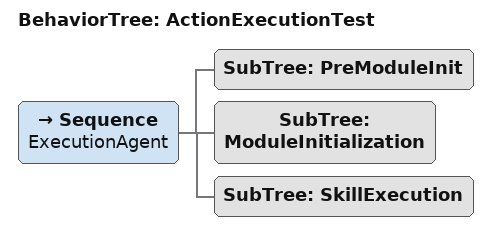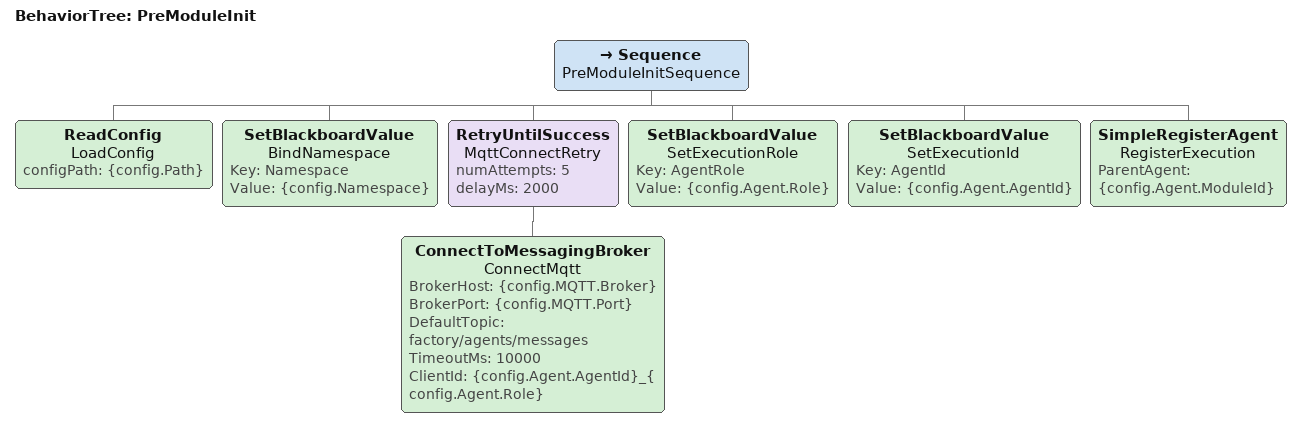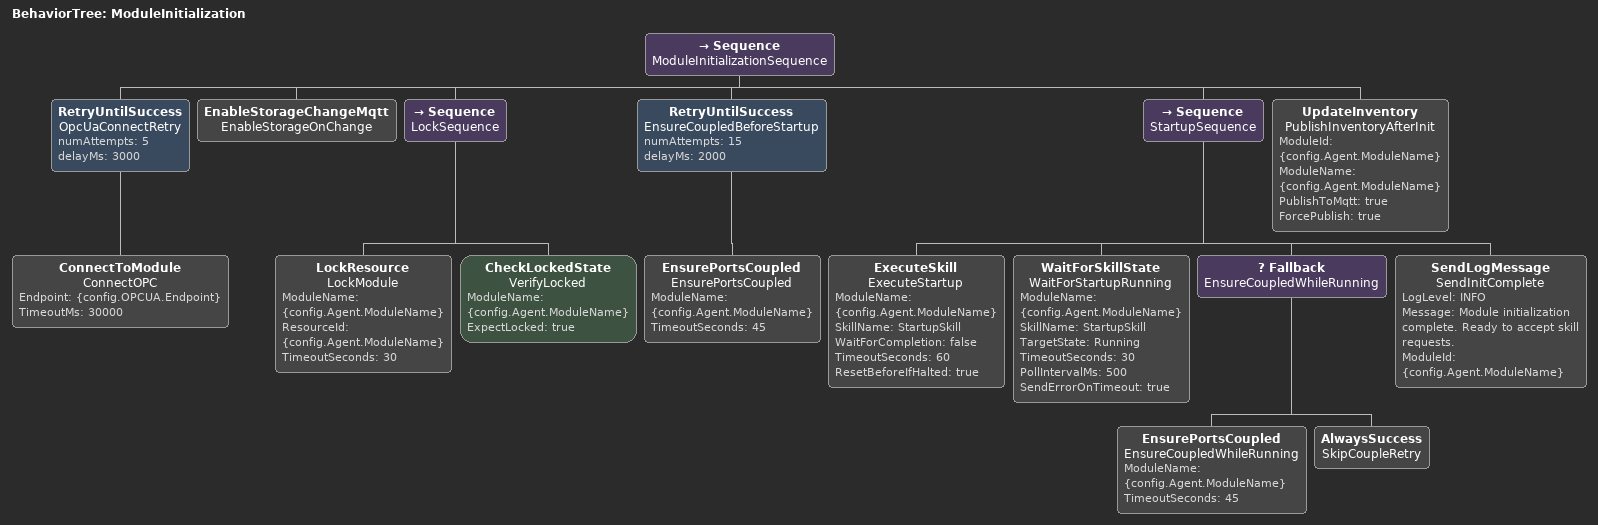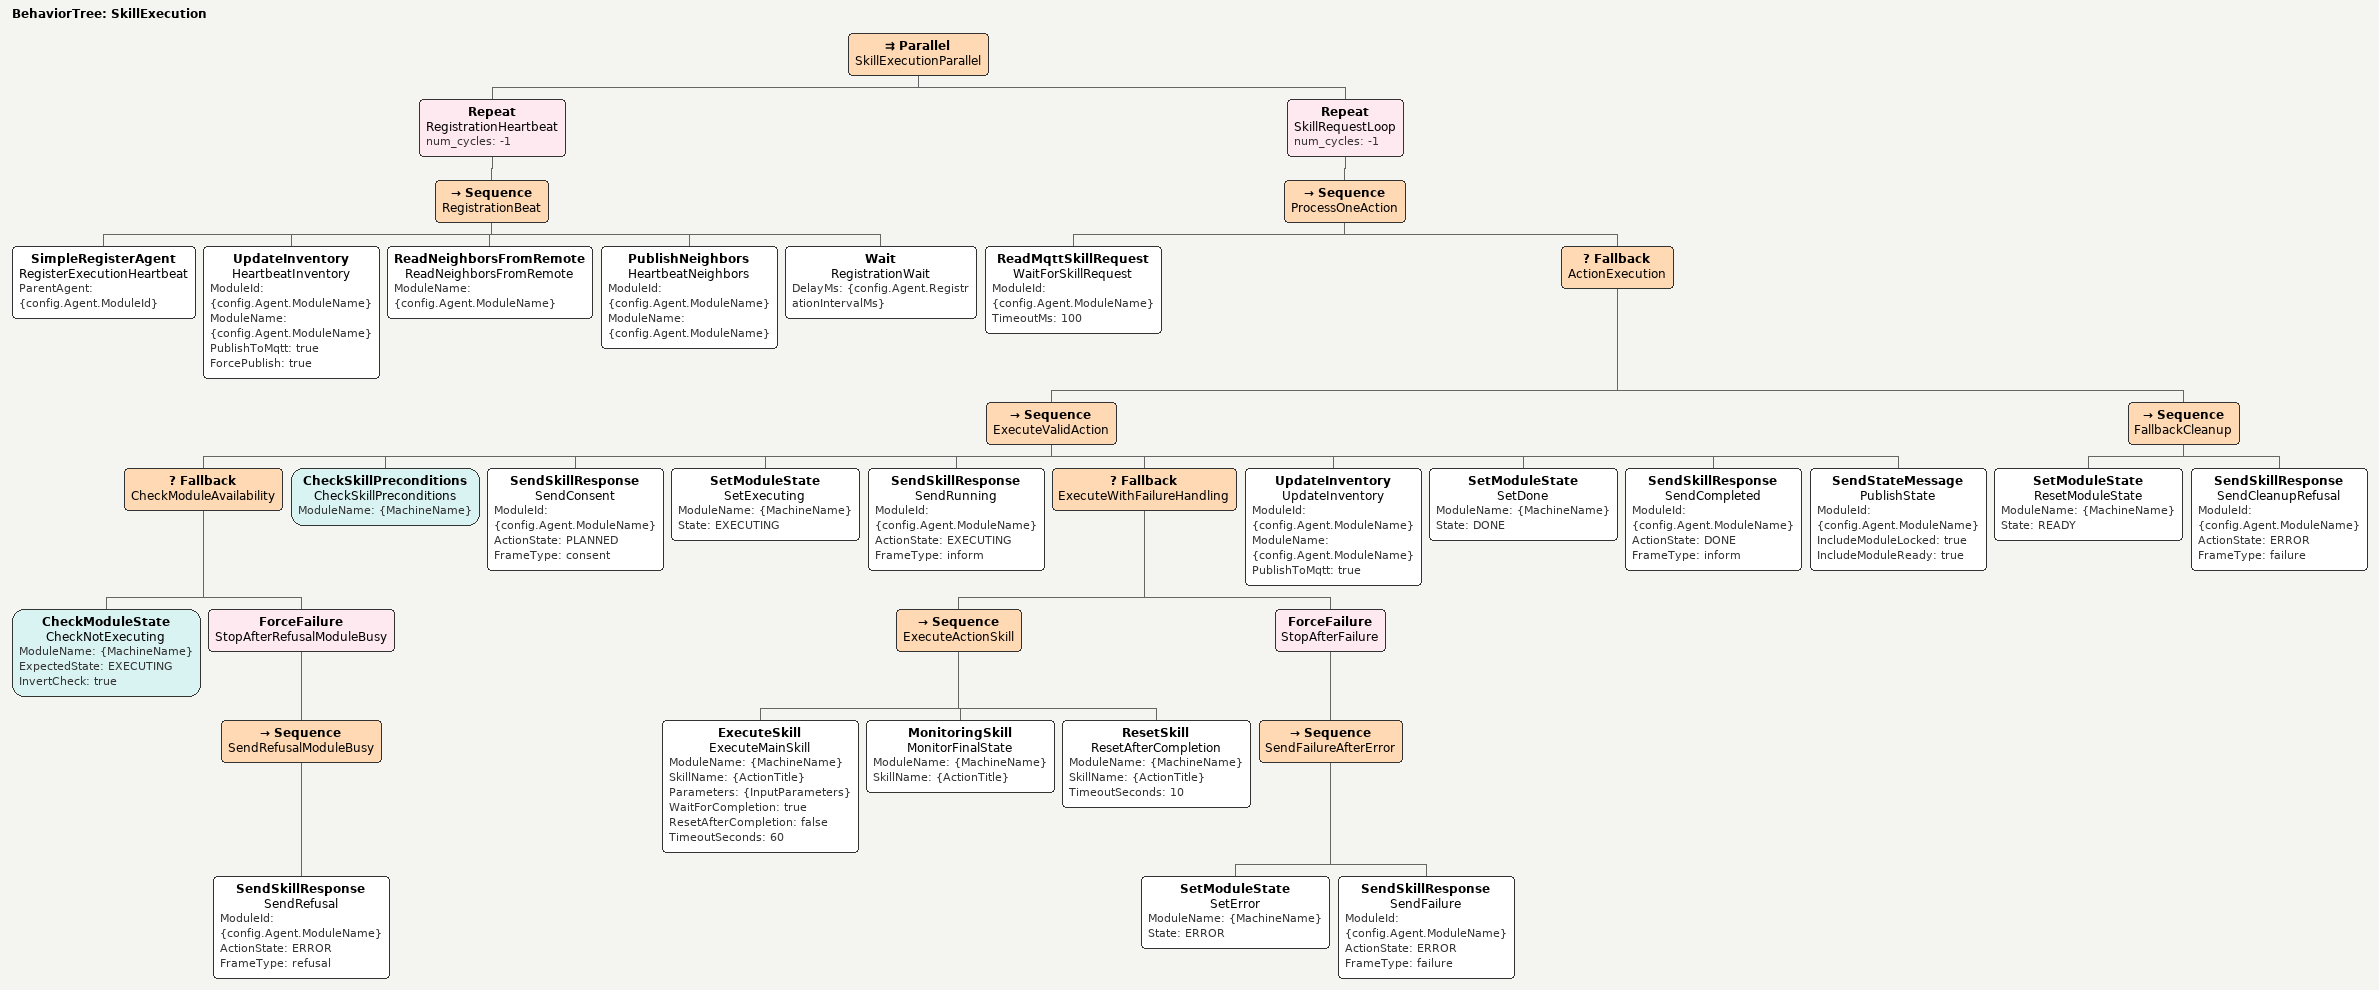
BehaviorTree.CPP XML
<?xml version="1.0" encoding="UTF-8"?>
<root BTCPP_format="4" main_tree_to_execute="ActionExecutionTest">
  <BehaviorTree ID="ActionExecutionTest">
    <Sequence name="ExecutionAgent">
      <SubTree ID="PreModuleInit"/>
      <SubTree ID="ModuleInitialization"/>
      <SubTree ID="SkillExecution"/>
    </Sequence>
  </BehaviorTree>

  <BehaviorTree ID="PreModuleInit">
    <Sequence name="PreModuleInitSequence">
      <ReadConfig name="LoadConfig" configPath="{config.Path}" />
      <SetBlackboardValue name="BindNamespace" Key="Namespace" Value="{config.Namespace}" />
      <RetryUntilSuccess name="MqttConnectRetry" numAttempts="5" delayMs="2000">
        <ConnectToMessagingBroker
          name="ConnectMqtt"
          BrokerHost="{config.MQTT.Broker}"
          BrokerPort="{config.MQTT.Port}"
          DefaultTopic="factory/agents/messages"
          TimeoutMs="10000"
          ClientId="{config.Agent.AgentId}_{config.Agent.Role}" />
      </RetryUntilSuccess>
      <SetBlackboardValue name="SetExecutionRole" Key="AgentRole" Value="{config.Agent.Role}" />
      <SetBlackboardValue name="SetExecutionId" Key="AgentId" Value="{config.Agent.AgentId}" />
      <SimpleRegisterAgent name="RegisterExecution" ParentAgent="{config.Agent.ModuleId}" />
    </Sequence>
  </BehaviorTree>

  <BehaviorTree ID="ModuleInitialization">
    <Sequence name="ModuleInitializationSequence">
      <RetryUntilSuccess name="OpcUaConnectRetry" numAttempts="5" delayMs="3000">
        <ConnectToModule
          name="ConnectOPC"
          Endpoint="{config.OPCUA.Endpoint}"
          TimeoutMs="30000" />
      </RetryUntilSuccess>

      <EnableStorageChangeMqtt name="EnableStorageOnChange" />

      <Sequence name="LockSequence">
        <LockResource
          name="LockModule"
          ModuleName="{config.Agent.ModuleName}"
          ResourceId="{config.Agent.ModuleName}"
          TimeoutSeconds="30" />

        <CheckLockedState
          name="VerifyLocked"
          ModuleName="{config.Agent.ModuleName}"
          ExpectLocked="true" />
      </Sequence>

      <RetryUntilSuccess name="EnsureCoupledBeforeStartup" numAttempts="15" delayMs="2000">
        <EnsurePortsCoupled
          name="EnsurePortsCoupled"
          ModuleName="{config.Agent.ModuleName}"
          TimeoutSeconds="45" />
      </RetryUntilSuccess>

      <Sequence name="StartupSequence">
        <ExecuteSkill
          name="ExecuteStartup"
          ModuleName="{config.Agent.ModuleName}"
          SkillName="StartupSkill"
          WaitForCompletion="false"
          TimeoutSeconds="60"
          ResetBeforeIfHalted="true" />

        <WaitForSkillState
          name="WaitForStartupRunning"
          ModuleName="{config.Agent.ModuleName}"
          SkillName="StartupSkill"
          TargetState="Running"
          TimeoutSeconds="30"
          PollIntervalMs="500"
          SendErrorOnTimeout="true" />

        <Fallback name="EnsureCoupledWhileRunning">
          <EnsurePortsCoupled
            name="EnsureCoupledWhileRunning"
            ModuleName="{config.Agent.ModuleName}"
            TimeoutSeconds="45" />
          <AlwaysSuccess name="SkipCoupleRetry" />
        </Fallback>

        <SendLogMessage
          name="SendInitComplete"
          LogLevel="INFO"
          Message="Module initialization complete. Ready to accept skill requests."
          ModuleId="{config.Agent.ModuleName}"/>
      </Sequence>

      <UpdateInventory name="PublishInventoryAfterInit"
               ModuleId="{config.Agent.ModuleName}"
               ModuleName="{config.Agent.ModuleName}"
               PublishToMqtt="true"
               ForcePublish="true"/>
    </Sequence>
  </BehaviorTree>

  <BehaviorTree ID="SkillExecution">
    <Parallel name="SkillExecutionParallel">
      <Repeat name="RegistrationHeartbeat" num_cycles="-1">
        <Sequence name="RegistrationBeat">
            <SimpleRegisterAgent name="RegisterExecutionHeartbeat" ParentAgent="{config.Agent.ModuleId}" />
          <UpdateInventory name="HeartbeatInventory"
                           ModuleId="{config.Agent.ModuleName}"
                           ModuleName="{config.Agent.ModuleName}"
                           PublishToMqtt="true"
                           ForcePublish="true" />
          <ReadNeighborsFromRemote name="ReadNeighborsFromRemote"
                                   ModuleName="{config.Agent.ModuleName}" />

          <PublishNeighbors name="HeartbeatNeighbors"
                            ModuleId="{config.Agent.ModuleName}"
                            ModuleName="{config.Agent.ModuleName}" />
          <Wait name="RegistrationWait" DelayMs="{config.Agent.RegistrationIntervalMs}" />
        </Sequence>
      </Repeat>

      <Repeat name="SkillRequestLoop" num_cycles="-1">
        <Sequence name="ProcessOneAction">
          <ReadMqttSkillRequest name="WaitForSkillRequest"
                                ModuleId="{config.Agent.ModuleName}"
                                TimeoutMs="100"/>

          <Fallback name="ActionExecution">
            <Sequence name="ExecuteValidAction">
              <Fallback name="CheckModuleAvailability">
                <CheckModuleState name="CheckNotExecuting"
                                  ModuleName="{MachineName}"
                                  ExpectedState="EXECUTING"
                                  InvertCheck="true"/>

                <ForceFailure name="StopAfterRefusalModuleBusy">
                  <Sequence name="SendRefusalModuleBusy">
                    <SendSkillResponse name="SendRefusal"
                                       ModuleId="{config.Agent.ModuleName}"
                                       ActionState="ERROR"
                                       FrameType="refusal"/>
                  </Sequence>
                </ForceFailure>
              </Fallback>

              <CheckSkillPreconditions name="CheckSkillPreconditions" ModuleName="{MachineName}" />

              <SendSkillResponse name="SendConsent"
                                ModuleId="{config.Agent.ModuleName}"
                                ActionState="PLANNED"
                                FrameType="consent"/>

              <SetModuleState name="SetExecuting"
                              ModuleName="{MachineName}"
                              State="EXECUTING"/>

              <SendSkillResponse name="SendRunning"
                                ModuleId="{config.Agent.ModuleName}"
                                ActionState="EXECUTING"
                                FrameType="inform"/>

              <Fallback name="ExecuteWithFailureHandling">
                <Sequence name="ExecuteActionSkill">
                  <ExecuteSkill name="ExecuteMainSkill"
                                ModuleName="{MachineName}"
                                SkillName="{ActionTitle}"
                                Parameters="{InputParameters}"
                                WaitForCompletion="true"
                                ResetAfterCompletion="false"
                                TimeoutSeconds="60"/>

                  <MonitoringSkill name="MonitorFinalState"
                                   ModuleName="{MachineName}"
                                   SkillName="{ActionTitle}"/>

                  <ResetSkill name="ResetAfterCompletion"
                              ModuleName="{MachineName}"
                              SkillName="{ActionTitle}"
                              TimeoutSeconds="10"/>
                </Sequence>

                <ForceFailure name="StopAfterFailure">
                  <Sequence name="SendFailureAfterError">
                    <SetModuleState name="SetError"
                                    ModuleName="{MachineName}"
                                    State="ERROR"/>

                    <SendSkillResponse name="SendFailure"
                                      ModuleId="{config.Agent.ModuleName}"
                                      ActionState="ERROR"
                                      FrameType="failure"/>
                  </Sequence>
                </ForceFailure>
              </Fallback>

              <UpdateInventory name="UpdateInventory"
                               ModuleId="{config.Agent.ModuleName}"
                               ModuleName="{config.Agent.ModuleName}"
                               PublishToMqtt="true"/>

              <SetModuleState name="SetDone"
                              ModuleName="{MachineName}"
                              State="DONE"/>

              <SendSkillResponse name="SendCompleted"
                                ModuleId="{config.Agent.ModuleName}"
                                ActionState="DONE"
                                FrameType="inform"/>

              <SendStateMessage name="PublishState"
                                ModuleId="{config.Agent.ModuleName}"
                                IncludeModuleLocked="true"
                                IncludeModuleReady="true"/>
            </Sequence>

            <Sequence name="FallbackCleanup">
              <SetModuleState name="ResetModuleState"
                              ModuleName="{MachineName}"
                              State="READY"/>

              <SendSkillResponse name="SendCleanupRefusal"
                                ModuleId="{config.Agent.ModuleName}"
                                ActionState="ERROR"
                                FrameType="failure"/>
            </Sequence>
          </Fallback>

        </Sequence>
      </Repeat>
    </Parallel>
  </BehaviorTree>

</root>
